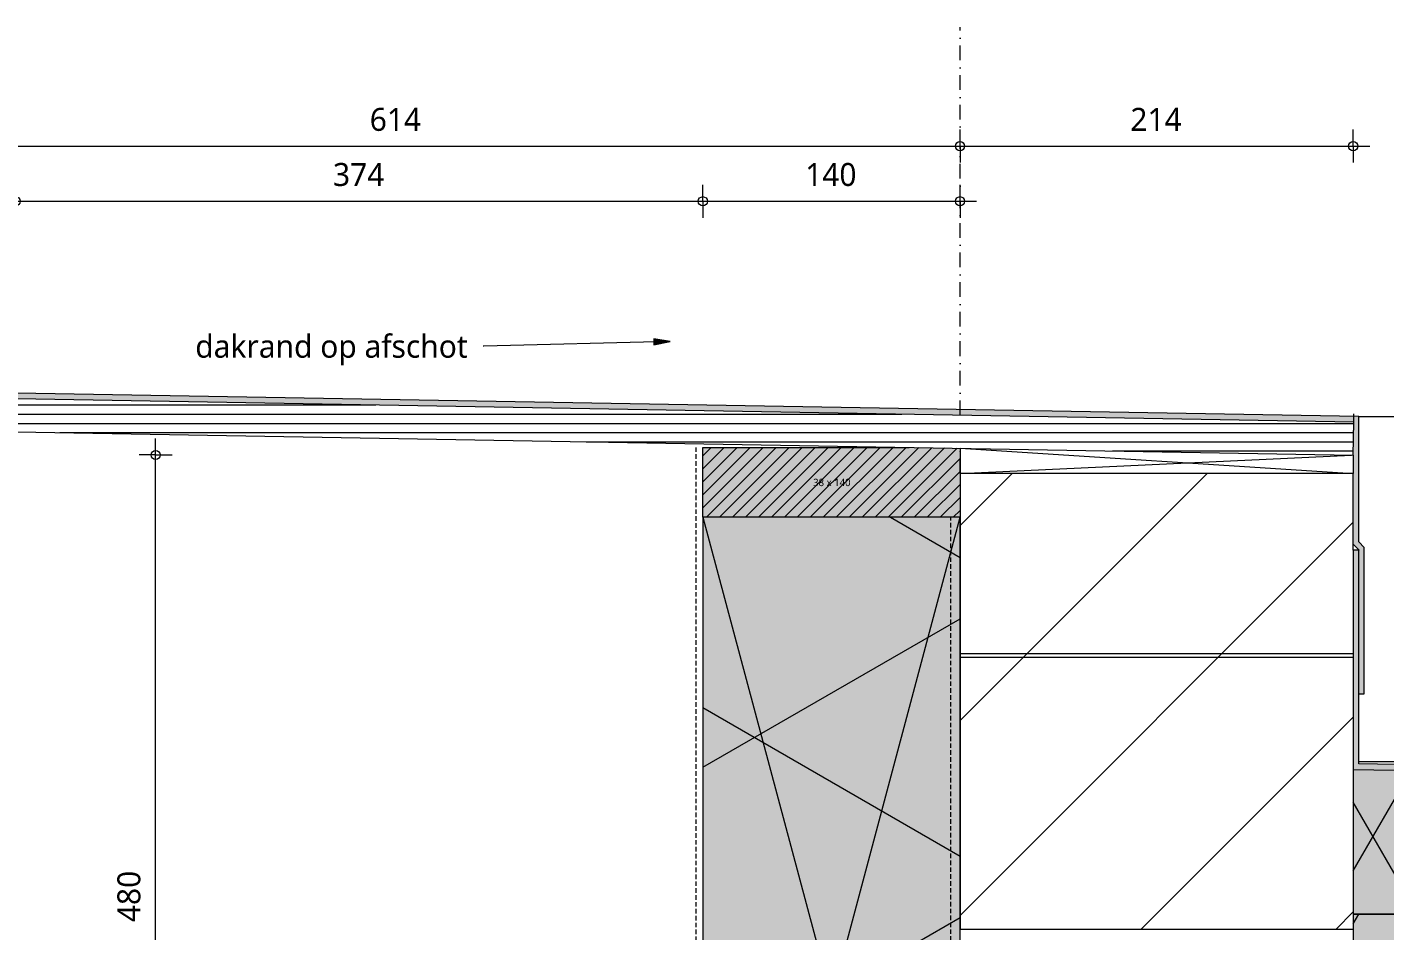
# Model space of a CAD drawing. Header units: millimetres. Extents: x -435 to 27166, y -19117 to 26500.
# Drawn here: x 7489 to 8228, y 5549 to 6041 of the extents above; entities that cross this region are included whole.
import ezdxf

# ---------------------------------------------------------------- set-up
doc = ezdxf.new("R2010")
doc.units = ezdxf.units.MM
doc.linetypes.add('MV_hidden', pattern=[3.75, 2.5, -1.25])
doc.linetypes.add('MV_stramien', pattern=[16, 8, -4, 0, -4])
for name, color, linetype, lineweight in [('A-ANNO-DIMS', 211, 'Continuous', 13), ('A-ANNO-DIMS-5', 211, 'Continuous', 13), ('A-ANNO-NOTE', 131, 'Continuous', 18), ('A-DETL', 90, 'Continuous', 13), ('A-DETL-GENF', 92, 'Continuous', 18), ('A-DETL-MEDM', 33, 'Continuous', 18), ('G-ANNO-TEXT', 231, 'Continuous', 13)]:
    doc.layers.add(name, color=color, linetype=linetype, lineweight=lineweight)
doc.styles.add('Segoe UI_1', font='segoeui.ttf', dxfattribs={"height": 4})
doc.styles.add('Segoe UI_3', font='segoeui.ttf', dxfattribs={"height": 12.5})
doc.dimstyles.new('2_5_mm_4', dxfattribs={"dimscale": 304.8, "dimtxt": 13.092049, "dimasz": 0.016404, "dimexe": 0.029528, "dimexo": 0.0625, "dimgap": 0.014764, "dimtad": 1, "dimdec": 0, "dimzin": 0, "dimdsep": 46, "dimtxsty": 'Segoe UI_3', "dimblk1": 'DOTBLANK', "dimblk2": 'DOTBLANK', "dimsah": 1, "dimcen": 0.09, "dimdle": 0.029528, "dimazin": 0, "dimtfac": 1, "dimtdec": 4, "dimtix": 1, "dimtmove": 0, "dimatfit": 3, "dimfxl": 0.029528, "dimfxlon": 1, "dimtvp": 1, "dimtfill": 1, "dimtolj": 1, "dimtzin": 0, "dimarcsym": 2})

# ---------------------------------------------------------------- blocks, each defined once
blk = doc.blocks.new('42 isolatie - Type 1-3763089-Details Appartement')
at = {"layer": 'A-DETL-GENF'}
blk.add_hatch(color=256, dxfattribs=at).paths.add_polyline_path([(523.41, 140.8), (0.28, 140.8), (0.28, 0.8), (523.41, 0.8)])
at = {"layer": 'A-DETL-GENF', "lineweight": 13}
h = blk.add_hatch(dxfattribs=at)
h.set_pattern_fill('FP_8', color=256, style=0, pattern_type=2)
h.set_pattern_definition([(60, (-857.8, 704), (-121.936, 70.4), []), (120, (-857.8, 704), (-121.936, -70.4), [])])
h.paths.add_polyline_path([(523.41, 140.8), (0.28, 140.8), (0.28, 0.8), (523.41, 0.8)])
at = {"layer": 'A-DETL-GENF'}
for p, q in [((224.44, 140.8), (0.28, 140.8)), ((0.28, 140.8), (0.28, 0.8)), ((224.44, 140.8), (0.28, 140.8)), ((316.44, 140.8), (224.44, 140.8)), ((316.44, 140.8), (224.44, 140.8)), ((523.41, 140.8), (316.44, 140.8)), ((523.41, 0.8), (523.41, 140.8)), ((0.28, 0.8), (523.41, 0.8)), ((0.28, 0.8), (523.41, 0.8))]:
    blk.add_line(p, q, dxfattribs=at)
blk = doc.blocks.new('00 hout_rechthoekig_sls - SLS 38x140-V113-Details Appartement')
at = {"layer": 'A-DETL-GENF', "lineweight": 13}
blk.add_hatch(color=256, dxfattribs=at).paths.add_polyline_path([(140, -38), (140, -0.48), (112.34, 0), (0, 0), (0, -38)])
at = {"layer": 'A-DETL-MEDM', "lineweight": 13}
h = blk.add_hatch(dxfattribs=at)
h.set_pattern_fill('FP_128', color=256, style=0, pattern_type=2)
h.set_pattern_definition([(45, (-7856.715, -5811.935), (-3.535534, 3.535534), [])])
h.paths.add_polyline_path([(140, -38), (140, -0.48), (112.34, 0), (0, 0), (0, -38)])
at = {"layer": 'A-DETL-MEDM'}
for p, q in [((0, 0), (112.34, 0)), ((0, -38), (0, 0)), ((140, -0.48), (140, -14.16)), ((140, -0.48), (140, -14.16)), ((140, -0.48), (140, -14.16)), ((140, -14.16), (140, -38)), ((140, -14.16), (140, -38)), ((140, -14.16), (140, -38)), ((140, -38), (0, -38)), ((140, -38), (0, -38))]:
    blk.add_line(p, q, dxfattribs=at)
blk = doc.blocks.new('42 isolatie - Type 1-V111-Details Appartement')
at = {"layer": 'A-DETL-GENF'}
blk.add_hatch(color=256, dxfattribs=at).paths.add_polyline_path([(0.28, 0.8), (416.08, 0.8), (416.08, 100.8), (0.28, 100.8)])
at = {"layer": 'A-DETL-GENF', "lineweight": 13}
h = blk.add_hatch(dxfattribs=at)
h.set_pattern_fill('FP_86', color=256, style=0, pattern_type=2)
h.set_pattern_definition([(60, (0, 0), (-87.295, 50.4), []), (120, (0, 0), (-87.295, -50.4), [])])
h.paths.add_polyline_path([(0.28, 0.8), (416.08, 0.8), (416.08, 100.8), (0.28, 100.8)])
at = {"layer": 'A-DETL-GENF'}
for p, q in [((416.08, 100.8), (0.28, 100.8)), ((0.28, 100.8), (0.28, 0.8)), ((0.28, 100.8), (0.28, 0.8)), ((0.28, 0.8), (416.08, 0.8)), ((0.28, 0.8), (416.08, 0.8))]:
    blk.add_line(p, q, dxfattribs=at)
blk = doc.blocks.new('42 isolatie - Type 1-V112-Details Appartement')
at = {"layer": 'A-DETL-GENF'}
blk.add_hatch(color=256, dxfattribs=at).paths.add_polyline_path([(0.28, 0.8), (416.08, 0.8), (416.08, 73.04), (0.28, 79.7), (0.28, 72.96)])
at = {"layer": 'A-DETL-GENF', "lineweight": 13}
h = blk.add_hatch(dxfattribs=at)
h.set_pattern_fill('FP_87', color=256, style=0, pattern_type=2)
h.set_pattern_definition([(60, (0, 0), (-69.282, 40), []), (120, (0, 0), (-69.282, -40), [])])
h.paths.add_polyline_path([(0.28, 0.8), (416.08, 0.8), (416.08, 73.04), (0.28, 79.7), (0.28, 72.96)])
at = {"layer": 'A-DETL-GENF'}
for p, q in [((0.28, 79.7), (0.28, 0.8)), ((0.28, 79.7), (0.28, 0.8)), ((0.28, 0.8), (416.08, 0.8)), ((0.28, 0.8), (416.08, 0.8))]:
    blk.add_line(p, q, dxfattribs=at)
blk = doc.blocks.new('DIMBLOCK467-Details Appartement')
at = {"layer": 'A-ANNO-DIMS-5'}
for p, q in [((7482.71, 5945.91), (7482.71, 5954.91)), ((7856.71, 5945.91), (7856.71, 5954.91)), ((7482.71, 5945.91), (7856.71, 5945.91)), ((7482.71, 5945.91), (7482.71, 5936.91)), ((7856.71, 5945.91), (7856.71, 5936.91))]:
    blk.add_line(p, q, dxfattribs=at)
for centre in [(7482.71, 5945.91), (7856.71, 5945.91)]:
    blk.add_circle(centre, 2.5, dxfattribs=at)
at = {"layer": 'A-ANNO-DIMS-5', "color": 0, "insert": (7655.43, 5966.72), "char_height": 12.5, "width": 34.2774, "attachment_point": 1, "line_spacing_factor": 1.142579, "style": 'Segoe UI_3', "bg_fill": 3, "box_fill_scale": 1.25, "bg_fill_color": 9, "bg_fill_true_color": 13158600, "bg_fill_transparency": 0}
blk.add_mtext('374', dxfattribs=at)
blk = doc.blocks.new('_DotBlank')
at = {"color": 0, "linetype": 'ByBlock', "lineweight": -2}
blk.add_line((-0.5, 0), (-1, 0), dxfattribs=at)
blk.add_circle((0, 0), 0.5, dxfattribs=at)
blk = doc.blocks.new('DIMBLOCK468-Details Appartement')
at = {"layer": 'A-ANNO-DIMS-5'}
for p, q in [((7856.71, 5945.91), (7856.71, 5954.91)), ((7996.71, 5945.91), (7996.71, 5954.91)), ((7856.71, 5945.91), (8005.71, 5945.91)), ((7856.71, 5945.91), (7856.71, 5936.91)), ((7996.71, 5945.91), (7996.71, 5936.91))]:
    blk.add_line(p, q, dxfattribs=at)
for centre in [(7856.71, 5945.91), (7996.71, 5945.91)]:
    blk.add_circle(centre, 2.5, dxfattribs=at)
at = {"layer": 'A-ANNO-DIMS-5', "color": 0, "insert": (7912.43, 5966.72), "char_height": 12.5, "width": 34.2774, "attachment_point": 1, "line_spacing_factor": 1.142579, "style": 'Segoe UI_3', "bg_fill": 3, "box_fill_scale": 1.25, "bg_fill_color": 9, "bg_fill_true_color": 13158600, "bg_fill_transparency": 0}
blk.add_mtext('140', dxfattribs=at)
blk = doc.blocks.new('DIMBLOCK475-Details Appartement')
at = {"layer": 'A-ANNO-DIMS-5'}
for p, q in [((7382.71, 5975.91), (7382.71, 5984.91)), ((7996.71, 5975.91), (7996.71, 5984.91)), ((7373.71, 5975.91), (7996.71, 5975.91)), ((7382.71, 5975.91), (7382.71, 5966.91)), ((7996.71, 5975.91), (7996.71, 5966.91))]:
    blk.add_line(p, q, dxfattribs=at)
for centre in [(7382.71, 5975.91), (7996.71, 5975.91)]:
    blk.add_circle(centre, 2.5, dxfattribs=at)
at = {"layer": 'A-ANNO-DIMS-5', "color": 0, "insert": (7675.43, 5996.72), "char_height": 12.5, "width": 34.2774, "attachment_point": 1, "line_spacing_factor": 1.142579, "style": 'Segoe UI_3', "bg_fill": 3, "box_fill_scale": 1.25, "bg_fill_color": 9, "bg_fill_true_color": 13158600, "bg_fill_transparency": 0}
blk.add_mtext('614', dxfattribs=at)
blk = doc.blocks.new('DIMBLOCK476-Details Appartement')
at = {"layer": 'A-ANNO-DIMS-5'}
for p, q in [((7996.71, 5975.91), (7996.71, 5984.91)), ((8210.71, 5975.91), (8210.71, 5984.91)), ((7996.71, 5975.91), (8219.71, 5975.91)), ((7996.71, 5975.91), (7996.71, 5966.91)), ((8210.71, 5975.91), (8210.71, 5966.91))]:
    blk.add_line(p, q, dxfattribs=at)
for centre in [(7996.71, 5975.91), (8210.71, 5975.91)]:
    blk.add_circle(centre, 2.5, dxfattribs=at)
at = {"layer": 'A-ANNO-DIMS-5', "color": 0, "insert": (8089.43, 5996.72), "char_height": 12.5, "width": 34.2774, "attachment_point": 1, "line_spacing_factor": 1.142579, "style": 'Segoe UI_3', "bg_fill": 3, "box_fill_scale": 1.25, "bg_fill_color": 9, "bg_fill_true_color": 13158600, "bg_fill_transparency": 0}
blk.add_mtext('214', dxfattribs=at)
blk = doc.blocks.new('DIMBLOCK479-Details Appartement')
at = {"layer": 'A-ANNO-DIMS-5'}
for p, q in [((7558.88, 5327.81), (7558.88, 5816.81)), ((7558.88, 5807.81), (7549.88, 5807.81)), ((7558.88, 5807.81), (7567.88, 5807.81)), ((7558.88, 5327.81), (7549.88, 5327.81)), ((7558.88, 5327.81), (7567.88, 5327.81))]:
    blk.add_line(p, q, dxfattribs=at)
for centre in [(7558.88, 5807.81), (7558.88, 5327.81)]:
    blk.add_circle(centre, 2.5, dxfattribs=at)
at = {"layer": 'A-ANNO-DIMS-5', "color": 0, "insert": (7538.07, 5553.52), "char_height": 12.5, "width": 34.2774, "attachment_point": 1, "rotation": 90, "line_spacing_factor": 1.142579, "style": 'Segoe UI_3', "bg_fill": 3, "box_fill_scale": 1.25, "bg_fill_color": 9, "bg_fill_true_color": 13158600, "bg_fill_transparency": 0}
blk.add_mtext('480', dxfattribs=at)

msp = doc.modelspace()

# ---------------------------------------------------------------- hatches: boundary and pattern name
at = {"layer": 'A-DETL-GENF'}
for points in [[(8216.71, 5677.81), (8216.71, 5757.43), (8213.71, 5760.43), (8213.71, 5828.67), (7423.84, 5842.46), (7422.28, 5844.04), (7370.3, 5844.8), (7370.28, 5841.8), (7403.08, 5841.32), (7403.54, 5841.38), (7404.13, 5841.3), (7407.84, 5841.25), (7408.62, 5841.33), (7409.29, 5841.23), (7421.01, 5841.06), (7422.57, 5839.48), (8211.02, 5825.71), (8210.71, 5807.72), (8210.71, 5759.19), (8213.71, 5756.19), (8213.71, 5677.81)], [(8626.52, 5630.02), (8626.52, 5633.02), (8213.71, 5639.62), (8213.71, 5755.91), (8210.71, 5755.91), (8210.71, 5636.67), (8621.93, 5630.09)]]:
    msp.add_hatch(color=7, dxfattribs=at).paths.add_polyline_path(points)
at = {"layer": 'A-DETL-GENF', "lineweight": 13}
h = msp.add_hatch(dxfattribs=at)
h.set_pattern_fill('FP_36', color=254, style=0, pattern_type=2)
h.set_pattern_definition([(0, (0, 0), (0, 5), [])])
h.paths.add_polyline_path([(8210.7, 5807.72), (8211.02, 5825.71), (7377.69, 5840.26), (7377.38, 5822.26), (8147.54, 5808.82)])
h = msp.add_hatch(dxfattribs=at)
h.set_pattern_fill('FP_9', color=57, style=0, pattern_type=2)
h.set_pattern_definition([(45, (0, 0), (-53.033, 53.033), [])])
h.paths.add_polyline_path([(8147.54, 5549.77), (8210.71, 5549.77), (8210.71, 5797.77), (7996.71, 5797.77), (7996.71, 5549.77)])
at = {"layer": 'G-ANNO-TEXT'}
msp.add_hatch(color=7, dxfattribs=at).paths.add_polyline_path([(7839.03, 5869.64), (7829.99, 5870.99), (7830.07, 5867.82)])

# ---------------------------------------------------------------- linework, layer by layer
at = {"layer": 'A-DETL', "linetype": 'MV_stramien', "lineweight": 18}
for p, q in [((7996.71, 5829.46), (7996.71, 6040.67)), ((7996.71, 5797.77), (7996.71, 5811.45)), ((7996.71, 4857.89), (7996.71, 5549.77))]:
    msp.add_line(p, q, dxfattribs=at)
at = {"layer": 'A-DETL', "lineweight": 18}
for p, q in [((8211.02, 5825.71), (7377.69, 5840.26)), ((8213.71, 5828.67), (7423.84, 5842.46)), ((8210.7, 5807.72), (8211.02, 5825.71)), ((8211.02, 5825.71), (8211.02, 5830.16)), ((8213.71, 5760.43), (8213.71, 5828.67)), ((7377.38, 5822.26), (8210.7, 5807.72)), ((7996.71, 5811.45), (8210.71, 5797.77)), ((7996.71, 5797.77), (8209.85, 5807.73)), ((8210.71, 5807.72), (8210.71, 5797.77)), ((8210.71, 5797.77), (7996.71, 5797.77)), ((7996.71, 5797.77), (7996.71, 5549.77)), ((8210.71, 5755.91), (8210.71, 5797.77)), ((7856.71, 5773.94), (7996.71, 5250.81)), ((7857.2, 5250.81), (7996.71, 5773.94)), ((8210.71, 5759.19), (8213.71, 5756.19)), ((8216.71, 5757.43), (8213.71, 5760.43)), ((8216.71, 5677.81), (8216.71, 5757.43)), ((8210.71, 5755.91), (8210.71, 5636.67)), ((8213.71, 5755.91), (8210.71, 5755.91)), ((8213.71, 5756.19), (8213.71, 5755.91)), ((8213.71, 5639.62), (8213.71, 5755.91)), ((7996.71, 5699.77), (8210.71, 5699.77)), ((7996.71, 5697.77), (8210.71, 5697.77)), ((8213.71, 5677.81), (8216.71, 5677.81)), ((8626.52, 5640.73), (8213.71, 5640.73)), ((8626.52, 5633.02), (8213.71, 5639.62)), ((8210.71, 5636.67), (8626.52, 5630.02)), ((7996.71, 5549.77), (8210.71, 5549.77))]:
    msp.add_line(p, q, dxfattribs=at)
at = {"layer": 'A-DETL'}
msp.add_line((8213.71, 5828.67), (8626.52, 5828.67), dxfattribs=at)
at = {"layer": 'A-DETL', "linetype": 'MV_hidden', "lineweight": 18}
for p, q in [((7852.99, 5811.94), (7852.99, 5192.77)), ((7991.71, 5250.81), (7991.71, 5773.94))]:
    msp.add_line(p, q, dxfattribs=at)
at = {"layer": 'G-ANNO-TEXT', "color": 250}
for p, q in [((7839.03, 5869.64), (7737.48, 5866.99)), ((7839.03, 5869.64), (7829.99, 5870.99)), ((7829.99, 5870.99), (7830.07, 5867.82)), ((7830.07, 5867.82), (7839.03, 5869.64)), ((7737.48, 5866.99), (7737.14, 5866.99))]:
    msp.add_line(p, q, dxfattribs=at)

# ---------------------------------------------------------------- block references
at = {"layer": 'A-DETL-GENF', "rotation": 270.0000000000011}
msp.add_blockref('42 isolatie - Type 1-3763089-Details Appartement', (7855.91, 5774.21), dxfattribs=at)
at = {"layer": 'A-DETL-GENF'}
for name, p in [('42 isolatie - Type 1-V112-Details Appartement', (8210.44, 5556.97)), ('42 isolatie - Type 1-V111-Details Appartement', (8210.44, 5456.97))]:
    msp.add_blockref(name, p, dxfattribs=at)
at = {"layer": 'A-DETL-MEDM', "lineweight": 13}
msp.add_blockref('00 hout_rechthoekig_sls - SLS 38x140-V113-Details Appartement', (7856.71, 5811.94), dxfattribs=at)

# ---------------------------------------------------------------- texts
at = {"layer": 'A-ANNO-NOTE', "lineweight": 13, "insert": (7916.76, 5794.84), "char_height": 4, "width": 27.6582, "attachment_point": 1, "style": 'Segoe UI_1'}
msp.add_mtext('38 x 140', dxfattribs=at)
at = {"layer": 'G-ANNO-TEXT', "color": 7, "insert": (7580.48, 5873.24), "char_height": 12.5, "width": 180.7805, "attachment_point": 1, "style": 'Segoe UI_3'}
msp.add_mtext('dakrand op afschot', dxfattribs=at)

# ---------------------------------------------------------------- dimensions: what is measured, and where the dimension line sits
at = {"layer": 'A-ANNO-DIMS'}
dim = msp.add_linear_dim(base=(7856.71, 5945.91), p1=(7482.71, 5936.91), p2=(7856.71, 5936.91), dimstyle='2_5_mm_4', override={"dimpost": '<>', "dimfxl": 374.000011}, dxfattribs=at)
dim.commit()
dim.dimension.update_dxf_attribs({"geometry": 'DIMBLOCK467-Details Appartement', "text_midpoint": (7669.71, 5956.88)})

# ---------------------------------------------------------------- next in the draw order: dimensions: what is measured, and where the dimension line sits
dim = msp.add_linear_dim(base=(7996.71, 5945.91), p1=(7856.71, 5936.91), p2=(7996.71, 5936.91), dimstyle='2_5_mm_4', override={"dimpost": '<>', "dimfxl": 140}, dxfattribs=at)
dim.commit()
dim.dimension.update_dxf_attribs({"geometry": 'DIMBLOCK468-Details Appartement', "text_midpoint": (7926.71, 5956.91)})
dim = msp.add_linear_dim(base=(7558.88, 5807.81), p1=(7549.88, 5327.81), p2=(7549.88, 5807.81), angle=90, dimstyle='2_5_mm_4', override={"dimpost": '<>', "dimfxl": 480}, dxfattribs=at)
dim.commit()
dim.dimension.update_dxf_attribs({"geometry": 'DIMBLOCK479-Details Appartement', "text_midpoint": (7547.91, 5567.81)})

# ---------------------------------------------------------------- next in the draw order: dimensions: what is measured, and where the dimension line sits
dim = msp.add_linear_dim(base=(7996.71, 5975.91), p1=(7382.71, 5966.91), p2=(7996.71, 5984.91), dimstyle='2_5_mm_4', override={"dimpost": '<>', "dimfxl": 614.263798}, dxfattribs=at)
dim.commit()
dim.dimension.update_dxf_attribs({"geometry": 'DIMBLOCK475-Details Appartement', "text_midpoint": (7689.71, 5986.91)})

# ---------------------------------------------------------------- next in the draw order: dimensions: what is measured, and where the dimension line sits
dim = msp.add_linear_dim(base=(8210.71, 5975.91), p1=(7996.71, 5984.91), p2=(8210.71, 5966.91), dimstyle='2_5_mm_4', override={"dimpost": '<>', "dimfxl": 214.755675}, dxfattribs=at)
dim.commit()
dim.dimension.update_dxf_attribs({"geometry": 'DIMBLOCK476-Details Appartement', "text_midpoint": (8103.71, 5986.8)})

doc.saveas('drawing.dxf')
